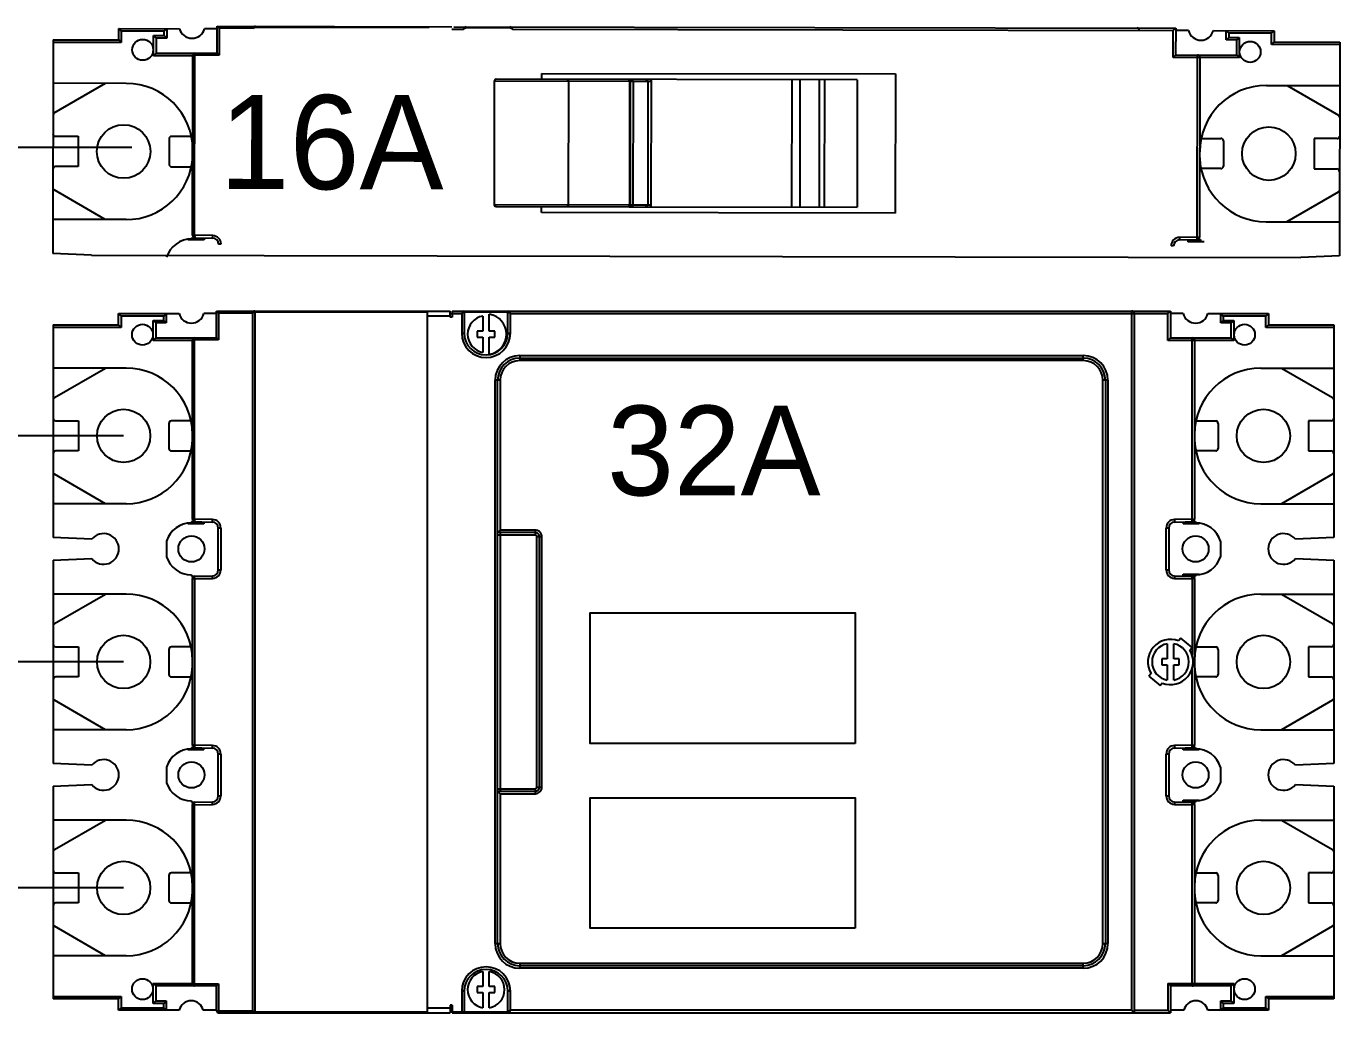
# Model space of a CAD drawing. Extents: x -4780 to 4154, y -1673 to 3208.
# Drawn here: x 2623.4 to 2805.2, y -246.5 to -110 of the extents above; entities that cross this region are included whole.
import ezdxf

# ---------------------------------------------------------------- set-up
doc = ezdxf.new("R2010")
doc.units = 0
doc.header["$MEASUREMENT"] = 0
doc.styles.add('PADRÃO', font='', dxfattribs={"height": 0.2})
doc.styles.get('PADRÃO').set_extended_font_data('AvantGarde Bk BT')

msp = doc.modelspace()

# ---------------------------------------------------------------- linework, layer by layer
at = {"color": 7, "linetype": 'Continuous'}
for p, q in [((2636.246, -111.85), (2636.249, -110.278)), ((2636.249, -110.278), (2644.654, -110.294)), ((2636.598, -110.628), (2636.249, -110.278)), ((2636.598, -110.628), (2636.595, -112.2)), ((2642.534, -110.639), (2636.598, -110.628)), ((2642.533, -111.233), (2642.534, -110.639)), ((2642.534, -110.639), (2642.884, -110.291)), ((2642.884, -110.291), (2642.881, -111.583)), ((2649.868, -110.304), (2648.098, -110.3)), ((2649.861, -113.691), (2649.868, -109.954)), ((2649.868, -109.954), (2682.343, -110.014)), ((2649.868, -109.954), (2650.147, -110.234)), ((2650.147, -110.234), (2650.14, -113.971)), ((2654.896, -110.243), (2650.147, -110.234)), ((2679.171, -110.148), (2655.176, -110.104)), ((2682.342, -110.364), (2683.949, -110.367)), ((2682.622, -110.015), (2782.491, -110.2)), ((2684.159, -110.018), (2683.949, -110.367)), ((2684.298, -110.158), (2683.949, -110.367)), ((2690.374, -110.169), (2684.298, -110.158)), ((2690.723, -110.379), (2690.514, -110.029)), ((2690.723, -110.379), (2782.142, -110.548)), ((2782.135, -114.284), (2782.142, -110.548)), ((2782.142, -110.548), (2782.491, -110.2)), ((2782.491, -110.2), (2782.484, -113.936)), ((2784.261, -110.552), (2782.491, -110.549)), ((2787.705, -110.558), (2796.109, -110.574)), ((2789.472, -111.854), (2789.475, -110.562)), ((2789.475, -110.562), (2789.823, -110.912)), ((2795.759, -110.923), (2796.109, -110.574)), ((2796.109, -110.574), (2796.106, -112.145)), ((2627.167, -111.833), (2636.246, -111.85)), ((2636.595, -112.2), (2627.167, -112.182)), ((2636.595, -112.2), (2636.246, -111.85)), ((2641.061, -114.024), (2641.066, -111.23)), ((2641.066, -111.23), (2642.533, -111.233)), ((2641.066, -111.23), (2641.415, -111.58)), ((2641.415, -111.58), (2641.411, -113.675)), ((2642.881, -111.583), (2641.415, -111.58)), ((2642.533, -111.233), (2642.881, -111.583)), ((2789.822, -111.505), (2789.472, -111.854)), ((2790.939, -111.856), (2789.472, -111.854)), ((2789.823, -110.912), (2789.822, -111.505)), ((2789.822, -111.505), (2791.289, -111.508)), ((2795.759, -110.923), (2789.823, -110.912)), ((2790.935, -113.952), (2790.939, -111.856)), ((2791.289, -111.508), (2790.939, -111.856)), ((2791.289, -111.508), (2791.283, -114.301)), ((2795.756, -112.494), (2795.759, -110.923)), ((2795.756, -112.494), (2796.106, -112.145)), ((2805.185, -112.511), (2795.756, -112.494)), ((2796.106, -112.145), (2805.185, -112.162)), ((2805.185, -112.162), (2805.131, -141.738)), ((2641.061, -114.024), (2641.411, -113.675)), ((2646.508, -114.034), (2641.061, -114.024)), ((2641.411, -113.675), (2649.861, -113.691)), ((2646.462, -138.882), (2646.509, -113.964)), ((2650.14, -113.971), (2646.509, -113.964)), ((2646.742, -138.881), (2646.788, -113.685)), ((2650.14, -113.971), (2649.861, -113.691)), ((2782.135, -114.284), (2782.484, -113.936)), ((2791.283, -114.301), (2782.135, -114.284)), ((2782.484, -113.936), (2790.935, -113.952)), ((2785.441, -139.139), (2785.488, -113.941)), ((2785.836, -114.291), (2785.79, -139.139)), ((2791.283, -114.301), (2790.935, -113.952)), ((2637.283, -117.858), (2627.156, -117.839)), ((2627.323, -121.929), (2634.414, -117.852)), ((2688.198, -117.574), (2688.167, -134.615)), ((2706.969, -117.609), (2688.198, -117.574)), ((2738.425, -117.388), (2688.479, -117.295)), ((2694.761, -117.307), (2694.763, -116.469)), ((2694.763, -116.469), (2743.714, -116.56)), ((2698.47, -134.634), (2698.501, -117.593)), ((2706.877, -117.393), (2706.877, -117.334)), ((2706.937, -134.65), (2706.969, -117.609)), ((2707.032, -134.65), (2707.064, -117.609)), ((2709.958, -117.614), (2707.064, -117.609)), ((2707.413, -134.65), (2707.445, -117.61)), ((2709.464, -117.614), (2709.433, -134.654)), ((2709.926, -134.655), (2709.958, -117.614)), ((2729.371, -117.371), (2729.338, -134.97)), ((2730.505, -134.972), (2730.538, -117.373)), ((2733.171, -117.378), (2733.138, -134.977)), ((2733.906, -134.979), (2733.939, -117.379)), ((2738.425, -117.388), (2738.393, -134.987)), ((2743.714, -116.56), (2743.679, -135.835)), ((2795.048, -118.149), (2805.174, -118.168)), ((2797.916, -118.155), (2804.992, -122.257)), ((2627.492, -125.173), (2630.634, -125.178)), ((2630.634, -125.178), (2630.627, -129.369)), ((2646.274, -125.207), (2643.555, -125.202)), ((2643.205, -125.551), (2643.198, -129.043)), ((2786.029, -125.466), (2788.749, -125.471)), ((2789.097, -125.821), (2789.091, -129.313)), ((2801.669, -125.495), (2801.661, -129.685)), ((2804.811, -125.501), (2801.669, -125.495)), ((2630.627, -129.369), (2627.484, -129.363)), ((2643.547, -129.393), (2646.25, -129.398)), ((2788.741, -129.661), (2786.038, -129.656)), ((2801.661, -129.685), (2804.804, -129.691)), ((2634.379, -136.709), (2627.303, -132.606)), ((2804.972, -132.935), (2797.881, -137.011)), ((2688.167, -134.615), (2706.937, -134.65)), ((2688.446, -134.895), (2706.845, -134.929)), ((2694.727, -135.744), (2694.729, -134.906)), ((2743.679, -135.835), (2694.727, -135.744)), ((2706.845, -134.924), (2706.845, -134.865)), ((2706.93, -134.929), (2738.393, -134.987)), ((2707.032, -134.65), (2709.926, -134.655)), ((2637.248, -136.714), (2627.121, -136.695)), ((2795.013, -137.006), (2805.139, -137.025)), ((2648.068, -139.528), (2645.821, -139.523)), ((2646.322, -139.222), (2646.322, -139.395)), ((2646.322, -139.222), (2649.235, -139.278)), ((2649.242, -138.929), (2646.742, -138.881)), ((2648.068, -139.256), (2648.068, -139.528)), ((2649.235, -139.278), (2649.242, -138.929)), ((2785.441, -139.139), (2783.011, -139.177)), ((2783.011, -139.177), (2783.016, -139.526)), ((2783.016, -139.526), (2785.929, -139.48)), ((2784.183, -139.507), (2784.183, -139.779)), ((2786.429, -139.784), (2784.183, -139.779)), ((2785.441, -139.139), (2785.79, -139.139)), ((2785.446, -139.488), (2785.441, -139.139)), ((2785.929, -139.48), (2785.929, -139.653)), ((2632.45, -141.639), (2627.112, -141.409)), ((2650.406, -140.118), (2650.057, -140.118)), ((2782.191, -140.362), (2781.842, -140.361)), ((2805.131, -141.738), (2799.793, -141.949)), ((2636.222, -151.287), (2636.222, -149.723)), ((2636.222, -149.723), (2644.587, -149.723)), ((2636.57, -150.07), (2636.222, -149.723)), ((2636.57, -150.07), (2636.57, -151.634)), ((2642.478, -150.07), (2636.57, -150.07)), ((2641.018, -153.441), (2641.018, -150.661)), ((2641.018, -150.661), (2642.478, -150.661)), ((2641.018, -150.661), (2641.366, -151.009)), ((2642.478, -150.07), (2642.825, -149.723)), ((2642.478, -150.661), (2642.478, -150.07)), ((2642.478, -150.661), (2642.825, -151.009)), ((2642.825, -149.723), (2642.825, -151.009)), ((2649.776, -149.723), (2648.015, -149.723)), ((2649.776, -153.094), (2649.776, -149.375)), ((2649.776, -149.375), (2682.096, -149.375)), ((2649.776, -149.375), (2650.054, -149.653)), ((2650.054, -149.653), (2650.054, -153.372)), ((2654.78, -149.653), (2650.054, -149.653)), ((2654.78, -246.196), (2654.78, -149.653)), ((2655.058, -149.375), (2655.058, -246.474)), ((2678.94, -149.514), (2655.058, -149.514)), ((2678.94, -149.389), (2678.94, -246.431)), ((2682.096, -150.07), (2678.94, -150.07)), ((2682.096, -150.209), (2682.096, -149.375)), ((2682.096, -149.723), (2683.694, -149.723)), ((2682.374, -150.209), (2682.096, -150.209)), ((2682.374, -149.375), (2781.766, -149.375)), ((2682.374, -149.375), (2682.374, -150.209)), ((2683.903, -149.375), (2683.694, -149.723)), ((2684.042, -149.514), (2683.694, -149.723)), ((2683.694, -149.723), (2683.694, -152.424)), ((2690.089, -149.514), (2684.042, -149.514)), ((2684.042, -149.514), (2684.042, -152.424)), ((2686.614, -150.061), (2686.614, -152.156)), ((2687.517, -152.156), (2687.517, -149.794)), ((2690.089, -152.424), (2690.089, -149.514)), ((2690.436, -149.723), (2690.228, -149.375)), ((2690.436, -149.723), (2781.418, -149.723)), ((2690.436, -152.424), (2690.436, -149.723)), ((2776.414, -246.126), (2776.414, -149.375)), ((2776.761, -149.723), (2776.761, -246.474)), ((2781.418, -149.723), (2781.766, -149.375)), ((2781.418, -153.441), (2781.418, -149.723)), ((2781.766, -149.375), (2781.766, -153.094)), ((2783.527, -149.723), (2781.766, -149.723)), ((2786.955, -149.723), (2795.319, -149.723)), ((2788.716, -149.723), (2789.064, -150.07)), ((2788.716, -151.009), (2788.716, -149.723)), ((2789.064, -150.661), (2788.716, -151.009)), ((2794.972, -150.07), (2789.064, -150.07)), ((2789.064, -150.07), (2789.064, -150.661)), ((2789.064, -150.661), (2790.523, -150.661)), ((2790.523, -150.661), (2790.176, -151.009)), ((2790.523, -150.661), (2790.523, -153.441)), ((2794.972, -150.07), (2795.319, -149.723)), ((2794.972, -151.634), (2794.972, -150.07)), ((2795.319, -149.723), (2795.319, -151.287)), ((2627.187, -151.287), (2627.187, -180.722)), ((2627.187, -151.287), (2636.222, -151.287)), ((2636.57, -151.634), (2627.187, -151.634)), ((2636.57, -151.634), (2636.222, -151.287)), ((2641.366, -151.009), (2641.366, -153.094)), ((2642.825, -151.009), (2641.366, -151.009)), ((2683.694, -152.424), (2684.042, -152.424)), ((2686.614, -152.156), (2685.849, -152.156)), ((2685.849, -152.156), (2685.849, -152.99)), ((2688.282, -152.156), (2687.517, -152.156)), ((2688.282, -152.99), (2688.282, -152.156)), ((2690.089, -152.424), (2690.436, -152.424)), ((2790.176, -151.009), (2788.716, -151.009)), ((2790.176, -153.094), (2790.176, -151.009)), ((2794.972, -151.634), (2795.319, -151.287)), ((2804.355, -151.634), (2794.972, -151.634)), ((2795.319, -151.287), (2804.355, -151.287)), ((2804.355, -151.287), (2804.355, -180.722)), ((2641.018, -153.441), (2641.366, -153.094)), ((2646.44, -153.441), (2641.018, -153.441)), ((2641.366, -153.094), (2649.776, -153.094)), ((2646.44, -178.171), (2646.44, -153.372)), ((2650.054, -153.372), (2646.44, -153.372)), ((2646.718, -178.169), (2646.718, -153.094)), ((2650.054, -153.372), (2649.776, -153.094)), ((2685.849, -152.99), (2686.614, -152.99)), ((2686.614, -152.99), (2686.614, -155.084)), ((2687.517, -152.99), (2688.282, -152.99)), ((2687.517, -155.351), (2687.517, -152.99)), ((2781.418, -153.441), (2781.766, -153.094)), ((2790.523, -153.441), (2781.418, -153.441)), ((2781.766, -153.094), (2790.176, -153.094)), ((2784.755, -178.171), (2784.755, -153.094)), ((2785.102, -153.441), (2785.102, -178.171)), ((2790.523, -153.441), (2790.176, -153.094)), ((2691.726, -155.533), (2769.703, -155.533)), ((2691.726, -155.533), (2691.726, -156.228)), ((2691.726, -155.88), (2769.703, -155.88)), ((2769.703, -156.228), (2691.726, -156.228)), ((2769.703, -156.228), (2769.703, -155.533)), ((2637.265, -157.264), (2627.187, -157.264)), ((2627.361, -161.334), (2634.41, -157.264)), ((2794.277, -157.264), (2804.355, -157.264)), ((2797.132, -157.264), (2804.181, -161.334)), ((2689.018, -158.936), (2688.323, -158.936)), ((2688.323, -236.913), (2688.323, -158.936)), ((2688.67, -215.749), (2688.67, -158.936)), ((2689.018, -158.936), (2689.018, -179.687)), ((2773.106, -158.936), (2772.411, -158.936)), ((2772.411, -236.913), (2772.411, -158.936)), ((2772.759, -158.936), (2772.759, -236.913)), ((2773.106, -158.936), (2773.106, -236.913)), ((2627.534, -164.562), (2630.662, -164.562)), ((2630.662, -164.562), (2630.662, -168.732)), ((2643.173, -164.91), (2643.173, -168.385)), ((2646.227, -164.562), (2643.521, -164.562)), ((2785.315, -164.562), (2788.021, -164.562)), ((2788.369, -164.91), (2788.369, -168.385)), ((2804.007, -164.562), (2800.88, -164.562)), ((2800.88, -164.562), (2800.88, -168.732)), ((2630.662, -168.732), (2627.534, -168.732)), ((2643.521, -168.732), (2646.21, -168.732)), ((2788.021, -168.732), (2785.331, -168.732)), ((2800.88, -168.732), (2804.007, -168.732)), ((2634.41, -176.03), (2627.361, -171.96)), ((2804.181, -171.96), (2797.132, -176.03)), ((2637.265, -176.03), (2627.187, -176.03)), ((2794.277, -176.03), (2804.355, -176.03)), ((2648.038, -178.811), (2645.803, -178.811)), ((2646.301, -178.51), (2646.301, -178.681)), ((2646.301, -178.51), (2649.2, -178.56)), ((2649.206, -178.213), (2646.718, -178.169)), ((2648.038, -178.54), (2648.038, -178.811)), ((2649.2, -178.56), (2649.206, -178.213)), ((2650.019, -185.178), (2650.019, -179.394)), ((2650.367, -179.394), (2650.019, -179.394)), ((2650.367, -179.394), (2650.367, -185.178)), ((2689.018, -179.687), (2688.67, -180.035)), ((2693.893, -179.687), (2689.018, -179.687)), ((2693.893, -180.382), (2693.893, -179.687)), ((2781.523, -179.394), (2781.175, -179.394)), ((2781.175, -185.178), (2781.175, -179.394)), ((2781.523, -179.394), (2781.523, -185.178)), ((2784.755, -178.171), (2782.336, -178.213)), ((2782.336, -178.213), (2782.342, -178.56)), ((2782.342, -178.56), (2785.241, -178.51)), ((2783.503, -178.54), (2783.503, -178.811)), ((2785.739, -178.811), (2783.503, -178.811)), ((2784.755, -178.171), (2785.102, -178.171)), ((2784.761, -178.518), (2784.755, -178.171)), ((2785.241, -178.51), (2785.241, -178.681)), ((2632.499, -180.941), (2627.187, -180.722)), ((2642.86, -181.211), (2642.86, -183.361)), ((2693.893, -180.035), (2688.67, -180.035)), ((2693.893, -180.382), (2688.67, -180.382)), ((2689.018, -180.035), (2689.018, -215.814)), ((2694.098, -215.259), (2694.098, -180.595)), ((2694.793, -180.595), (2694.098, -180.595)), ((2694.446, -215.259), (2694.446, -180.593)), ((2694.793, -215.259), (2694.793, -180.595)), ((2788.682, -181.211), (2788.682, -183.361)), ((2804.355, -180.722), (2799.043, -180.941)), ((2627.187, -183.85), (2632.499, -183.631)), ((2627.187, -183.85), (2627.187, -211.999)), ((2650.019, -185.178), (2650.367, -185.178)), ((2781.175, -185.178), (2781.523, -185.178)), ((2799.043, -183.631), (2804.355, -183.85)), ((2804.355, -183.85), (2804.355, -211.999)), ((2646.301, -185.89), (2646.301, -186.062)), ((2646.301, -186.062), (2649.2, -186.011)), ((2646.44, -209.448), (2646.44, -186.401)), ((2646.718, -186.402), (2649.206, -186.359)), ((2646.718, -186.402), (2646.718, -209.447)), ((2649.206, -186.359), (2649.2, -186.011)), ((2782.342, -186.011), (2782.336, -186.359)), ((2782.336, -186.359), (2784.755, -186.401)), ((2782.342, -186.011), (2785.241, -186.062)), ((2783.503, -185.761), (2785.739, -185.761)), ((2783.503, -186.032), (2783.503, -185.761)), ((2784.755, -186.401), (2784.761, -186.054)), ((2785.102, -186.401), (2784.755, -186.401)), ((2784.755, -186.401), (2784.755, -197.002)), ((2785.102, -186.401), (2785.102, -209.448)), ((2785.241, -185.89), (2785.241, -186.062)), ((2637.265, -188.541), (2627.187, -188.541)), ((2627.361, -192.611), (2634.41, -188.541)), ((2794.277, -188.541), (2804.355, -188.541)), ((2797.132, -188.541), (2804.181, -192.611)), ((2627.534, -195.839), (2630.662, -195.839)), ((2630.662, -195.839), (2630.662, -200.01)), ((2643.173, -196.187), (2643.173, -199.662)), ((2646.227, -195.839), (2643.521, -195.839)), ((2781.314, -195.413), (2781.314, -197.507)), ((2782.218, -197.507), (2782.218, -195.413)), ((2783.205, -194.641), (2782.897, -195.009)), ((2784.752, -195.936), (2783.205, -194.641)), ((2784.441, -196.304), (2784.752, -195.936)), ((2785.315, -195.839), (2788.021, -195.839)), ((2788.369, -196.187), (2788.369, -199.662)), ((2804.007, -195.839), (2800.88, -195.839)), ((2800.88, -195.839), (2800.88, -200.01)), ((2781.314, -197.507), (2780.55, -197.507)), ((2780.55, -197.507), (2780.55, -198.342)), ((2782.982, -197.507), (2782.218, -197.507)), ((2782.982, -198.342), (2782.982, -197.507)), ((2779.091, -199.545), (2778.782, -199.912)), ((2778.782, -199.912), (2780.326, -201.208)), ((2780.55, -198.342), (2781.314, -198.342)), ((2781.314, -198.342), (2781.314, -200.436)), ((2782.218, -198.342), (2782.982, -198.342)), ((2782.218, -200.436), (2782.218, -198.342)), ((2784.755, -209.448), (2784.755, -198.847)), ((2630.662, -200.01), (2627.534, -200.01)), ((2643.521, -200.01), (2646.21, -200.01)), ((2780.326, -201.208), (2780.635, -200.841)), ((2788.021, -200.01), (2785.331, -200.01)), ((2800.88, -200.01), (2804.007, -200.01)), ((2634.41, -207.308), (2627.361, -203.238)), ((2804.181, -203.238), (2797.132, -207.308)), ((2637.265, -207.308), (2627.187, -207.308)), ((2794.277, -207.308), (2804.355, -207.308)), ((2648.038, -210.088), (2645.803, -210.088)), ((2646.301, -209.787), (2646.301, -209.959)), ((2646.301, -209.787), (2649.2, -209.838)), ((2649.206, -209.49), (2646.718, -209.447)), ((2648.038, -210.088), (2648.038, -209.817)), ((2649.2, -209.838), (2649.206, -209.49)), ((2650.019, -216.455), (2650.019, -210.671)), ((2650.367, -210.671), (2650.019, -210.671)), ((2650.367, -210.671), (2650.367, -216.455)), ((2781.523, -210.671), (2781.175, -210.671)), ((2781.175, -216.455), (2781.175, -210.671)), ((2781.523, -210.671), (2781.523, -216.455)), ((2784.755, -209.448), (2782.336, -209.49)), ((2782.336, -209.49), (2782.342, -209.838)), ((2782.342, -209.838), (2785.241, -209.787)), ((2783.503, -210.088), (2783.503, -209.817)), ((2785.739, -210.088), (2783.503, -210.088)), ((2784.755, -209.448), (2785.102, -209.448)), ((2784.761, -209.795), (2784.755, -209.448)), ((2785.241, -209.787), (2785.241, -209.959)), ((2632.499, -212.218), (2627.187, -211.999)), ((2642.86, -212.488), (2642.86, -214.638)), ((2788.682, -212.488), (2788.682, -214.638)), ((2804.355, -211.999), (2799.043, -212.218)), ((2627.187, -215.127), (2632.499, -214.908)), ((2627.187, -215.127), (2627.187, -244.562)), ((2688.67, -215.467), (2693.888, -215.467)), ((2688.67, -236.913), (2688.67, -215.814)), ((2688.67, -215.814), (2693.89, -215.814)), ((2689.018, -216.162), (2688.67, -215.814)), ((2689.018, -216.162), (2689.018, -236.913)), ((2689.018, -216.162), (2693.888, -216.162)), ((2693.888, -216.162), (2693.888, -215.467)), ((2694.098, -215.259), (2694.793, -215.259)), ((2799.043, -214.908), (2804.355, -215.127)), ((2804.355, -215.127), (2804.355, -244.562)), ((2646.301, -217.168), (2646.301, -217.339)), ((2646.301, -217.339), (2649.2, -217.289)), ((2646.44, -242.477), (2646.44, -217.678)), ((2646.718, -217.68), (2649.206, -217.636)), ((2646.718, -242.755), (2646.718, -217.68)), ((2649.206, -217.636), (2649.2, -217.289)), ((2650.019, -216.455), (2650.367, -216.455)), ((2781.175, -216.455), (2781.523, -216.455)), ((2782.342, -217.289), (2782.336, -217.636)), ((2782.336, -217.636), (2784.755, -217.678)), ((2782.342, -217.289), (2785.241, -217.339)), ((2783.503, -217.038), (2785.739, -217.038)), ((2783.503, -217.309), (2783.503, -217.038)), ((2784.755, -217.678), (2784.761, -217.331)), ((2785.102, -217.678), (2784.755, -217.678)), ((2784.755, -242.755), (2784.755, -217.678)), ((2785.102, -217.678), (2785.102, -242.408)), ((2785.241, -217.168), (2785.241, -217.339)), ((2637.265, -219.819), (2627.187, -219.819)), ((2627.361, -223.889), (2634.41, -219.819)), ((2794.277, -219.819), (2804.355, -219.819)), ((2797.132, -219.819), (2804.181, -223.889)), ((2627.534, -227.117), (2630.662, -227.117)), ((2630.662, -227.117), (2630.662, -231.287)), ((2646.227, -227.117), (2643.521, -227.117)), ((2785.315, -227.117), (2788.021, -227.117)), ((2804.007, -227.117), (2800.88, -227.117)), ((2800.88, -227.117), (2800.88, -231.287)), ((2643.173, -227.464), (2643.173, -230.939)), ((2788.369, -227.464), (2788.369, -230.939)), ((2630.662, -231.287), (2627.534, -231.287)), ((2643.521, -231.287), (2646.21, -231.287)), ((2788.021, -231.287), (2785.331, -231.287)), ((2800.88, -231.287), (2804.007, -231.287)), ((2634.41, -238.585), (2627.361, -234.515)), ((2804.181, -234.515), (2797.132, -238.585)), ((2688.323, -236.913), (2689.018, -236.913)), ((2772.411, -236.913), (2773.106, -236.913)), ((2637.265, -238.585), (2627.187, -238.585)), ((2691.726, -239.621), (2691.726, -240.316)), ((2691.726, -239.621), (2769.703, -239.621)), ((2769.703, -240.316), (2769.703, -239.621)), ((2794.277, -238.585), (2804.355, -238.585)), ((2686.614, -240.765), (2686.614, -242.859)), ((2687.517, -242.859), (2687.517, -240.765)), ((2769.703, -239.969), (2691.726, -239.969)), ((2769.703, -240.316), (2691.726, -240.316)), ((2641.018, -245.188), (2641.018, -242.408)), ((2641.018, -242.408), (2646.44, -242.408)), ((2641.018, -242.408), (2641.366, -242.755)), ((2641.366, -242.755), (2641.366, -244.84)), ((2649.776, -242.755), (2641.366, -242.755)), ((2646.44, -242.477), (2650.054, -242.477)), ((2650.054, -242.477), (2649.776, -242.755)), ((2649.776, -246.196), (2649.776, -242.755)), ((2650.054, -242.477), (2650.054, -246.474)), ((2683.694, -243.493), (2683.694, -246.474)), ((2684.042, -243.493), (2683.694, -243.493)), ((2684.042, -243.493), (2684.042, -246.335)), ((2685.849, -242.859), (2685.849, -243.694)), ((2686.614, -242.859), (2685.849, -242.859)), ((2688.282, -242.859), (2687.517, -242.859)), ((2688.282, -243.694), (2688.282, -242.859)), ((2690.089, -246.335), (2690.089, -243.493)), ((2690.436, -243.493), (2690.089, -243.493)), ((2690.436, -246.126), (2690.436, -243.493)), ((2781.418, -242.408), (2781.766, -242.755)), ((2781.418, -242.408), (2790.523, -242.408)), ((2781.418, -242.408), (2781.418, -246.126)), ((2790.176, -242.755), (2781.766, -242.755)), ((2781.766, -242.755), (2781.766, -246.474)), ((2790.523, -242.408), (2790.176, -242.755)), ((2790.176, -244.84), (2790.176, -242.755)), ((2790.523, -242.408), (2790.523, -245.188)), ((2627.187, -244.215), (2636.57, -244.215)), ((2636.222, -244.562), (2627.187, -244.562)), ((2636.57, -244.215), (2636.222, -244.562)), ((2636.222, -246.126), (2636.222, -244.562)), ((2636.57, -244.215), (2636.57, -245.779)), ((2641.018, -245.188), (2641.366, -244.84)), ((2642.478, -245.188), (2641.018, -245.188)), ((2641.366, -244.84), (2642.825, -244.84)), ((2642.478, -245.188), (2642.825, -244.84)), ((2642.478, -245.779), (2642.478, -245.188)), ((2642.825, -244.84), (2642.825, -246.126)), ((2685.849, -243.694), (2686.614, -243.694)), ((2686.614, -243.694), (2686.614, -245.788)), ((2687.517, -245.788), (2687.517, -243.694)), ((2687.517, -243.694), (2688.282, -243.694)), ((2789.064, -245.188), (2788.716, -244.84)), ((2788.716, -244.84), (2790.176, -244.84)), ((2788.716, -246.126), (2788.716, -244.84)), ((2790.523, -245.188), (2789.064, -245.188)), ((2789.064, -245.188), (2789.064, -245.779)), ((2790.523, -245.188), (2790.176, -244.84)), ((2794.972, -244.215), (2795.319, -244.562)), ((2794.972, -244.215), (2804.355, -244.215)), ((2794.972, -245.779), (2794.972, -244.215)), ((2804.355, -244.562), (2795.319, -244.562)), ((2795.319, -244.562), (2795.319, -246.126)), ((2636.57, -245.779), (2636.222, -246.126)), ((2644.587, -246.126), (2636.222, -246.126)), ((2636.57, -245.779), (2642.478, -245.779)), ((2642.478, -245.779), (2642.825, -246.126)), ((2649.776, -246.126), (2647.945, -246.126)), ((2649.776, -246.196), (2654.78, -246.196)), ((2650.054, -246.474), (2682.096, -246.474)), ((2655.058, -246.335), (2678.94, -246.335)), ((2678.94, -245.779), (2682.096, -245.779)), ((2682.096, -245.431), (2682.096, -246.474)), ((2682.374, -245.431), (2682.096, -245.431)), ((2682.374, -246.126), (2682.096, -246.126)), ((2682.374, -245.431), (2682.374, -246.474)), ((2682.374, -246.335), (2690.089, -246.335)), ((2682.374, -246.474), (2781.766, -246.474)), ((2690.089, -246.335), (2690.436, -246.126)), ((2690.228, -246.474), (2690.436, -246.126)), ((2776.414, -246.126), (2690.436, -246.126)), ((2776.414, -246.126), (2776.761, -246.474)), ((2776.761, -246.126), (2781.418, -246.126)), ((2781.766, -246.474), (2781.418, -246.126)), ((2783.597, -246.126), (2781.766, -246.126)), ((2795.319, -246.126), (2786.955, -246.126)), ((2789.064, -245.779), (2788.716, -246.126)), ((2789.064, -245.779), (2794.972, -245.779)), ((2795.319, -246.126), (2794.972, -245.779))]:
    msp.add_line(p, q, dxfattribs=at)
for p, q in [((2627.167, -111.833), (2627.112, -141.409)), ((2638.06, -126.731), (2477.506, -126.731)), ((2632.45, -141.639), (2799.793, -141.949)), ((2636.918, -166.647), (2385.081, -166.647)), ((2636.918, -197.925), (2429.348, -197.925)), ((2636.918, -229.202), (2476.363, -229.202))]:
    msp.add_line(p, q)
for points in [[(2738.157, -209.191), (2701.484, -209.191), (2701.484, -191.143), (2738.157, -191.143)], [(2738.157, -234.759), (2701.484, -234.759), (2701.484, -216.711), (2738.157, -216.711)]]:
    msp.add_lwpolyline(points, close=True)
for centre, radius in [((2639.561, -113.218), 1.449), ((2792.786, -113.501), 1.449), ((2636.916, -127.285), 3.701), ((2795.379, -127.578), 3.701), ((2639.524, -152.642), 1.442), ((2792.018, -152.642), 1.442), ((2636.918, -166.647), 3.684), ((2794.624, -166.647), 3.684), ((2646.301, -182.286), 1.807), ((2785.241, -182.286), 1.807), ((2636.918, -197.925), 3.684), ((2794.624, -197.925), 3.684), ((2646.301, -213.563), 1.807), ((2785.241, -213.563), 1.807), ((2636.918, -229.202), 3.684), ((2794.624, -229.202), 3.684), ((2639.524, -243.207), 1.442), ((2792.018, -243.207), 1.442)]:
    msp.add_circle(centre, radius, dxfattribs=at)
for centre, radius, start, end in [((2646.376, -109.843), 1.781, 194.66181, 345.12626), ((2655.175, -110.243), 0.279, 89.89404, 179.89545), ((2684.159, -110.157), 0.14, 359.89404, 89.89404), ((2690.514, -110.169), 0.14, 89.89404, 179.89404), ((2777.113, -110.539), 0.349, 359.89404, 89.89404), ((2785.983, -110.101), 1.781, 194.66181, 345.12626), ((2646.788, -113.964), 0.279, 89.89404, 179.89404), ((2785.487, -114.291), 0.349, 359.89404, 89.89404), ((2637.266, -127.076), 9.219, 359.89404, 89.89404), ((2688.478, -117.575), 0.279, 89.89404, 179.89404), ((2706.706, -117.579), 0.253, 46.94378, 54.69998), ((2795.031, -127.368), 9.219, 89.89404, 179.89404), ((2627.497, -122.232), 0.349, 119.89404, 179.89404), ((2804.817, -122.559), 0.349, 359.89404, 59.89404), ((2627.492, -124.823), 0.349, 179.89404, 269.89404), ((2643.554, -125.552), 0.349, 89.89404, 179.89404), ((2804.812, -125.151), 0.349, 269.89404, 359.89404), ((2788.748, -125.82), 0.349, 359.89404, 89.89404), ((2637.265, -127.486), 9.228, 269.89404, 357.34798), ((2795.03, -127.778), 9.228, 182.4401, 269.89404), ((2627.483, -129.712), 0.349, 89.89404, 179.89404), ((2643.547, -129.043), 0.349, 179.89404, 269.89404), ((2788.741, -129.312), 0.349, 269.89404, 359.89404), ((2804.803, -130.04), 0.349, 359.89404, 89.89404), ((2627.478, -132.304), 0.349, 179.89404, 239.89404), ((2804.798, -132.632), 0.349, 299.89404, 359.89404), ((2688.446, -134.615), 0.279, 179.89404, 269.89404), ((2646.315, -143.016), 3.622, 89.89404, 162.54665), ((2646.812, -138.882), 0.349, 179.89404, 268.89404), ((2649.219, -140.116), 0.838, 359.89404, 88.89404), ((2649.219, -140.116), 1.187, 359.89404, 88.89404), ((2783.029, -140.364), 1.187, 90.89404, 179.89404), ((2783.029, -140.364), 0.838, 90.89404, 179.89404), ((2785.441, -139.139), 0.349, 270.89404, 359.89404), ((2646.301, -149.271), 1.772, 194.76778, 345.23222), ((2655.058, -149.653), 0.278, 90, 180.00141), ((2683.903, -149.514), 0.139, 0, 90), ((2687.065, -152.573), 2.552, 100.19797, 259.80203), ((2687.065, -152.573), 2.815, 279.23556, 80.76444), ((2690.228, -149.514), 0.139, 90, 180), ((2776.414, -149.723), 0.348, 0, 90), ((2785.241, -149.271), 1.772, 194.76778, 345.23222), ((2687.065, -152.424), 3.371, 180, 360), ((2687.065, -152.424), 3.023, 180, 360), ((2646.718, -153.372), 0.278, 90, 180), ((2784.755, -153.441), 0.348, 0, 90), ((2691.726, -158.936), 3.403, 90, 180), ((2691.726, -158.936), 3.055, 90, 180), ((2691.726, -158.936), 2.708, 90, 180), ((2769.703, -158.936), 3.403, 0, 90), ((2769.703, -158.936), 3.055, 360, 90), ((2769.703, -158.936), 2.708, 0, 90), ((2637.265, -166.439), 9.175, 360, 90), ((2794.277, -166.439), 9.175, 90, 180), ((2627.534, -161.635), 0.348, 120, 180), ((2804.007, -161.635), 0.348, 0, 60), ((2627.534, -164.215), 0.348, 180, 270), ((2643.521, -164.91), 0.348, 90, 180), ((2788.021, -164.91), 0.348, 0, 90), ((2804.007, -164.215), 0.348, 270, 0), ((2627.534, -169.08), 0.348, 90, 180), ((2637.265, -166.847), 9.184, 270, 357.45394), ((2643.521, -168.385), 0.348, 180, 270), ((2794.277, -166.847), 9.184, 182.54606, 270), ((2788.021, -168.385), 0.348, 270, 0), ((2804.007, -169.08), 0.348, 0, 90), ((2627.534, -171.66), 0.348, 180, 240), ((2804.007, -171.66), 0.348, 300, 0), ((2646.301, -182.286), 3.604, 90, 162.65261), ((2646.787, -178.171), 0.348, 180, 269), ((2649.185, -179.394), 0.834, 0, 89), ((2649.185, -179.394), 1.182, 0, 89), ((2693.896, -180.555), 0.867, 82.69134, 90.21121), ((2782.357, -179.394), 1.182, 91, 180), ((2782.357, -179.394), 0.834, 91, 180), ((2784.755, -178.171), 0.348, 271, 0), ((2785.241, -182.286), 3.604, 17.34739, 90), ((2634.137, -182.286), 2.12, 219.38771, 140.61229), ((2797.404, -182.286), 2.12, 39.38771, 320.61229), ((2646.301, -182.286), 3.604, 197.34739, 270), ((2785.241, -182.286), 3.604, 270, 342.65261), ((2649.185, -185.178), 0.834, 271, 360), ((2649.185, -185.178), 1.182, 271, 360), ((2782.357, -185.178), 1.182, 180, 269), ((2782.357, -185.178), 0.834, 180, 269), ((2646.787, -186.401), 0.348, 91, 180), ((2784.755, -186.401), 0.348, 0, 89), ((2637.265, -197.716), 9.175, 360, 90), ((2794.277, -197.716), 9.175, 90, 180), ((2627.534, -192.912), 0.348, 120, 180), ((2804.007, -192.912), 0.348, 0, 60), ((2627.534, -195.492), 0.348, 180, 270), ((2643.521, -196.187), 0.348, 90, 180), ((2781.766, -197.925), 3.128, 68.79737, 211.20263), ((2781.766, -197.925), 2.552, 100.19797, 259.80203), ((2781.766, -197.925), 2.552, 280.19797, 79.80203), ((2788.021, -196.187), 0.348, 0, 90), ((2804.007, -195.492), 0.348, 270, 0), ((2781.766, -197.925), 3.128, 248.79737, 31.20263), ((2637.265, -198.124), 9.184, 270, 357.45394), ((2643.521, -199.662), 0.348, 180, 270), ((2794.277, -198.124), 9.184, 182.54606, 270), ((2788.021, -199.662), 0.348, 270, 0), ((2627.534, -200.357), 0.348, 90, 180), ((2804.007, -200.357), 0.348, 0, 90), ((2627.534, -202.937), 0.348, 180, 240), ((2804.007, -202.937), 0.348, 300, 0), ((2646.301, -213.563), 3.604, 90, 162.65261), ((2646.787, -209.448), 0.348, 180, 269), ((2649.185, -210.671), 0.834, 0, 89), ((2649.185, -210.671), 1.182, 0, 89), ((2782.357, -210.671), 1.182, 91, 180), ((2782.357, -210.671), 0.834, 91, 180), ((2784.755, -209.448), 0.348, 271, 0), ((2785.241, -213.563), 3.604, 17.34739, 90), ((2634.137, -213.563), 2.12, 219.38771, 140.61229), ((2797.404, -213.563), 2.12, 39.38771, 320.61229), ((2646.301, -213.563), 3.604, 197.34739, 270), ((2785.241, -213.563), 3.604, 270, 342.65261), ((2646.787, -217.678), 0.348, 91, 180), ((2649.185, -216.455), 0.834, 271, 360), ((2649.185, -216.455), 1.182, 271, 360), ((2782.357, -216.455), 1.182, 180, 269), ((2782.357, -216.455), 0.834, 180, 269), ((2784.755, -217.678), 0.348, 0, 89), ((2637.265, -228.993), 9.175, 360, 90), ((2794.277, -228.993), 9.175, 90, 180), ((2627.534, -224.19), 0.348, 120, 180), ((2804.007, -224.19), 0.348, 0, 60), ((2627.534, -226.769), 0.348, 180, 270), ((2643.521, -227.464), 0.348, 90, 180), ((2788.021, -227.464), 0.348, 0, 90), ((2804.007, -226.769), 0.348, 270, 0), ((2637.265, -229.401), 9.184, 270, 357.45394), ((2794.277, -229.401), 9.184, 182.54606, 270), ((2627.534, -231.634), 0.348, 90, 180), ((2643.521, -230.939), 0.348, 180, 270), ((2788.021, -230.939), 0.348, 270, 0), ((2804.007, -231.634), 0.348, 0, 90), ((2627.534, -234.214), 0.348, 180, 240), ((2804.007, -234.214), 0.348, 300, 0), ((2691.726, -236.913), 3.403, 180, 270), ((2691.726, -236.913), 3.055, 180, 270), ((2691.726, -236.913), 2.708, 180, 270), ((2769.703, -236.913), 3.403, 270, 360), ((2769.703, -236.913), 3.055, 270, 0), ((2769.703, -236.913), 2.708, 270, 360), ((2687.065, -243.493), 3.371, 0, 180), ((2687.065, -243.493), 3.023, 360, 180), ((2687.065, -243.276), 2.552, 100.19797, 259.80203), ((2687.065, -243.276), 2.552, 280.19797, 79.80203), ((2646.718, -242.477), 0.278, 180, 270), ((2784.755, -242.408), 0.348, 270, 0), ((2646.301, -246.578), 1.772, 91.12352, 165.23222), ((2646.231, -246.578), 1.772, 14.76778, 88.87648), ((2785.311, -246.578), 1.772, 91.12352, 165.23222), ((2785.241, -246.578), 1.772, 14.76778, 88.87648), ((2650.054, -246.196), 0.278, 180.00002, 270), ((2655.058, -246.196), 0.278, 179.9964, 270), ((2683.903, -246.335), 0.139, 270, 0), ((2690.228, -246.335), 0.139, 180, 270)]:
    msp.add_arc(centre, radius, start, end, dxfattribs=at)
for points, knots in [([(2655.045, -110.12), (2655.023, -110.126), (2654.963, -110.145), (2654.896, -110.199), (2654.896, -110.243)], [0, 0, 0, 0, 0.3387477, 1, 1, 1, 1]), ([(2655.176, -110.104), (2655.164, -110.104), (2655.12, -110.105), (2655.076, -110.112), (2655.045, -110.12)], [0, 0, 0, 0, 0.259248, 1, 1, 1, 1]), ([(2690.394, -110.181), (2690.389, -110.178), (2690.382, -110.175), (2690.377, -110.17), (2690.374, -110.169), (2690.374, -110.169)], [0, 0, 0, 0, 0.7420272, 0.9336705, 1, 1, 1, 1]), ([(2690.723, -110.379), (2690.659, -110.339), (2690.548, -110.274), (2690.439, -110.208), (2690.394, -110.181)], [0, 0, 0, 0, 0.5929043, 1, 1, 1, 1]), ([(2698.377, -117.351), (2698.415, -117.376), (2698.48, -117.45), (2698.501, -117.545), (2698.501, -117.593)], [0, 0, 0, 0, 0.4881798, 1, 1, 1, 1]), ([(2706.969, -117.609), (2706.969, -117.589), (2706.961, -117.51), (2706.922, -117.434), (2706.879, -117.394)], [0, 0, 0, 0, 0.2576768, 1, 1, 1, 1]), ([(2707.445, -117.61), (2707.445, -117.539), (2707.388, -117.391), (2707.242, -117.33), (2707.172, -117.33)], [0, 0, 0, 0, 0.5037753, 1, 1, 1, 1]), ([(2709.167, -117.334), (2709.242, -117.334), (2709.395, -117.39), (2709.464, -117.541), (2709.464, -117.614)], [0, 0, 0, 0, 0.5089497, 1, 1, 1, 1]), ([(2698.47, -134.634), (2698.469, -134.704), (2698.431, -134.814), (2698.32, -134.897), (2698.253, -134.913), (2698.22, -134.913)], [0, 0, 0, 0, 0.5147035, 0.7616423, 1, 1, 1, 1]), ([(2706.75, -134.92), (2706.786, -134.91), (2706.854, -134.87), (2706.898, -134.805), (2706.913, -134.769)], [0, 0, 0, 0, 0.487836, 1, 1, 1, 1]), ([(2707.032, -134.65), (2707.032, -134.69), (2707.017, -134.771), (2706.969, -134.838), (2706.941, -134.865)], [0, 0, 0, 0, 0.5088324, 1, 1, 1, 1]), ([(2707.413, -134.65), (2707.413, -134.721), (2707.356, -134.869), (2707.209, -134.929), (2707.139, -134.929)], [0, 0, 0, 0, 0.5037753, 1, 1, 1, 1]), ([(2709.433, -134.654), (2709.432, -134.726), (2709.363, -134.878), (2709.209, -134.933), (2709.135, -134.933)], [0, 0, 0, 0, 0.4910037, 1, 1, 1, 1]), ([(2646.742, -138.881), (2646.706, -138.881), (2646.654, -138.881), (2646.589, -138.881), (2646.547, -138.881), (2646.513, -138.881), (2646.489, -138.882), (2646.476, -138.881), (2646.468, -138.882), (2646.465, -138.881), (2646.462, -138.882), (2646.462, -138.882)], [0, 0, 0, 0, 0.3821835, 0.5556768, 0.7071962, 0.8315087, 0.9237067, 0.9566914, 0.980577, 0.9951006, 1, 1, 1, 1]), ([(2646.742, -138.881), (2646.741, -138.926), (2646.742, -139.008), (2646.755, -139.12), (2646.769, -139.189), (2646.792, -139.231), (2646.805, -139.231)], [0, 0, 0, 0, 0.369327, 0.6830643, 0.8977864, 1, 1, 1, 1]), ([(2654.928, -149.53), (2654.907, -149.536), (2654.846, -149.556), (2654.78, -149.61), (2654.78, -149.653)], [0, 0, 0, 0, 0.3387477, 1, 1, 1, 1]), ([(2655.058, -149.514), (2655.047, -149.514), (2655.003, -149.516), (2654.96, -149.522), (2654.928, -149.53)], [0, 0, 0, 0, 0.259248, 1, 1, 1, 1]), ([(2690.108, -149.526), (2690.104, -149.523), (2690.097, -149.52), (2690.091, -149.515), (2690.089, -149.515), (2690.089, -149.514)], [0, 0, 0, 0, 0.7420272, 0.9336705, 1, 1, 1, 1]), ([(2690.436, -149.723), (2690.372, -149.683), (2690.262, -149.619), (2690.153, -149.553), (2690.108, -149.526)], [0, 0, 0, 0, 0.5929043, 1, 1, 1, 1]), ([(2646.718, -178.169), (2646.682, -178.169), (2646.631, -178.169), (2646.565, -178.17), (2646.524, -178.17), (2646.49, -178.17), (2646.466, -178.171), (2646.453, -178.17), (2646.446, -178.171), (2646.443, -178.17), (2646.44, -178.171), (2646.44, -178.171)], [0, 0, 0, 0, 0.3821835, 0.5556768, 0.7071962, 0.8315087, 0.9237067, 0.9566914, 0.980577, 0.9951006, 1, 1, 1, 1]), ([(2646.718, -178.169), (2646.717, -178.214), (2646.718, -178.296), (2646.731, -178.407), (2646.745, -178.476), (2646.769, -178.518), (2646.781, -178.518)], [0, 0, 0, 0, 0.369327, 0.6830643, 0.8977864, 1, 1, 1, 1]), ([(2694.644, -180.092), (2694.573, -179.985), (2694.383, -179.8), (2694.134, -179.711), (2694.006, -179.694)], [0, 0, 0, 0, 0.4996547, 1, 1, 1, 1]), ([(2694.446, -180.595), (2694.446, -180.566), (2694.441, -180.505), (2694.419, -180.412), (2694.378, -180.316), (2694.31, -180.219), (2694.216, -180.134), (2694.108, -180.074), (2693.998, -180.042), (2693.927, -180.035), (2693.893, -180.035)], [0, 0, 0, 0, 0.0981255, 0.204703, 0.3240109, 0.459834, 0.6080251, 0.7532501, 0.8828378, 1, 1, 1, 1]), ([(2693.893, -180.382), (2693.946, -180.382), (2694.057, -180.429), (2694.098, -180.541), (2694.098, -180.595)], [0, 0, 0, 0, 0.4946402, 1, 1, 1, 1]), ([(2694.446, -180.593), (2694.446, -180.592), (2694.445, -180.519), (2694.417, -180.372), (2694.334, -180.248), (2694.282, -180.197)], [0, 0, 0, 0, 0.004564, 0.501601, 1, 1, 1, 1]), ([(2694.793, -180.595), (2694.793, -180.506), (2694.768, -180.329), (2694.692, -180.166), (2694.644, -180.092)], [0, 0, 0, 0, 0.4999915, 1, 1, 1, 1]), ([(2646.44, -186.401), (2646.44, -186.401), (2646.443, -186.402), (2646.446, -186.401), (2646.453, -186.401), (2646.466, -186.401), (2646.49, -186.402), (2646.524, -186.402), (2646.565, -186.402), (2646.631, -186.402), (2646.682, -186.402), (2646.718, -186.402)], [0, 0, 0, 0, 0.0048985, 0.0194214, 0.0433062, 0.0762904, 0.1684877, 0.2928, 0.4443198, 0.6178141, 1, 1, 1, 1]), ([(2646.718, -186.402), (2646.717, -186.358), (2646.718, -186.275), (2646.731, -186.164), (2646.745, -186.096), (2646.769, -186.054), (2646.781, -186.054)], [0, 0, 0, 0, 0.370694, 0.6849281, 0.8977758, 1, 1, 1, 1]), ([(2646.718, -209.447), (2646.682, -209.447), (2646.631, -209.447), (2646.565, -209.447), (2646.524, -209.447), (2646.49, -209.447), (2646.466, -209.448), (2646.453, -209.448), (2646.446, -209.448), (2646.443, -209.447), (2646.44, -209.448), (2646.44, -209.448)], [0, 0, 0, 0, 0.3821857, 0.5556797, 0.7071995, 0.8315119, 0.9237093, 0.9566936, 0.9805786, 0.9951015, 1, 1, 1, 1]), ([(2646.718, -209.447), (2646.717, -209.491), (2646.718, -209.573), (2646.731, -209.684), (2646.745, -209.753), (2646.769, -209.795), (2646.781, -209.795)], [0, 0, 0, 0, 0.369327, 0.6830643, 0.8977864, 1, 1, 1, 1]), ([(2693.888, -215.814), (2693.915, -215.814), (2693.966, -215.811), (2694.037, -215.796), (2694.099, -215.775), (2694.15, -215.751), (2694.195, -215.724), (2694.233, -215.697), (2694.267, -215.667), (2694.299, -215.636), (2694.328, -215.601), (2694.356, -215.562), (2694.383, -215.518), (2694.407, -215.466), (2694.427, -215.406), (2694.442, -215.336), (2694.446, -215.285), (2694.446, -215.259)], [0, 0, 0, 0, 0.0904437, 0.1731867, 0.2477357, 0.3135477, 0.3718566, 0.4251062, 0.4756489, 0.5256504, 0.5769741, 0.6312669, 0.6900924, 0.7549461, 0.82739, 0.9088426, 1, 1, 1, 1]), ([(2694.098, -215.259), (2694.098, -215.312), (2694.053, -215.424), (2693.942, -215.467), (2693.888, -215.467)], [0, 0, 0, 0, 0.4991816, 1, 1, 1, 1]), ([(2693.89, -215.814), (2693.89, -215.814), (2693.963, -215.814), (2694.109, -215.786), (2694.232, -215.703), (2694.284, -215.651)], [0, 0, 0, 0, 0.0036587, 0.5001684, 1, 1, 1, 1]), ([(2694.227, -216.097), (2694.338, -216.052), (2694.544, -215.917), (2694.681, -215.712), (2694.726, -215.601)], [0, 0, 0, 0, 0.4999802, 1, 1, 1, 1]), ([(2694.284, -215.651), (2694.284, -215.65), (2694.337, -215.597), (2694.418, -215.474), (2694.446, -215.329), (2694.446, -215.259)], [0, 0, 0, 0, 0.0076228, 0.5142064, 1, 1, 1, 1]), ([(2646.44, -217.678), (2646.44, -217.678), (2646.443, -217.679), (2646.446, -217.678), (2646.453, -217.679), (2646.466, -217.678), (2646.49, -217.679), (2646.524, -217.679), (2646.565, -217.679), (2646.631, -217.68), (2646.682, -217.68), (2646.718, -217.68)], [0, 0, 0, 0, 0.0048994, 0.0194229, 0.0433084, 0.076293, 0.1684909, 0.2928033, 0.4443227, 0.6178162, 1, 1, 1, 1]), ([(2646.718, -217.68), (2646.717, -217.635), (2646.718, -217.553), (2646.731, -217.442), (2646.745, -217.373), (2646.769, -217.331), (2646.781, -217.331)], [0, 0, 0, 0, 0.370694, 0.6849281, 0.8977758, 1, 1, 1, 1]), ([(2654.864, -246.295), (2654.841, -246.284), (2654.801, -246.259), (2654.78, -246.215), (2654.78, -246.196)], [0, 0, 0, 0, 0.5754415, 1, 1, 1, 1]), ([(2655.058, -246.335), (2655.04, -246.334), (2654.974, -246.331), (2654.907, -246.316), (2654.864, -246.295)], [0, 0, 0, 0, 0.273712, 1, 1, 1, 1]), ([(2678.933, -246.439), (2678.932, -246.438), (2678.928, -246.433), (2678.936, -246.432), (2678.94, -246.431)], [0, 0, 0, 0, 0.3571066, 1, 1, 1, 1]), ([(2678.94, -246.46), (2678.94, -246.459), (2678.943, -246.451), (2678.937, -246.444), (2678.933, -246.439)], [0, 0, 0, 0, 0.2011719, 1, 1, 1, 1])]:
    msp.add_open_spline(points, degree=3, knots=knots, dxfattribs=at)
for points in [[(2698.253, -117.313), (2698.296, -117.314), (2698.341, -117.328), (2698.377, -117.351)], [(2706.853, -117.372), (2706.831, -117.357), (2706.807, -117.345), (2706.782, -117.338)], [(2706.877, -117.334), (2706.914, -117.344), (2706.947, -117.367), (2706.974, -117.394)], [(2706.974, -117.394), (2707.002, -117.421), (2707.025, -117.454), (2707.04, -117.49)], [(2707.04, -117.49), (2707.056, -117.528), (2707.064, -117.569), (2707.064, -117.609)], [(2709.958, -117.614), (2709.958, -117.52), (2709.938, -117.423), (2709.902, -117.335)], [(2706.941, -134.865), (2706.914, -134.891), (2706.881, -134.914), (2706.845, -134.924)], [(2706.913, -134.769), (2706.929, -134.731), (2706.937, -134.69), (2706.937, -134.65)], [(2709.869, -134.934), (2709.906, -134.847), (2709.926, -134.75), (2709.926, -134.655)], [(2693.888, -216.162), (2694.003, -216.162), (2694.121, -216.14), (2694.227, -216.097)], [(2694.726, -215.601), (2694.77, -215.494), (2694.793, -215.375), (2694.793, -215.259)]]:
    msp.add_open_spline(points, degree=3, dxfattribs=at)

# ---------------------------------------------------------------- texts
at = {"ltscale": 0.015, "insert": (2650.192, -119.441), "char_height": 13.0373, "attachment_point": 1, "rotation": 359.89404, "style": 'PADRÃO'}
msp.add_mtext_dynamic_manual_height_columns('16A', width=225.50453, gutter_width=65.186, heights=[54.179], dxfattribs=at)
at = {"ltscale": 0.015, "insert": (2703.822, -162.461), "char_height": 12.4126, "attachment_point": 1, "style": 'PADRÃO'}
msp.add_mtext_dynamic_manual_height_columns('32A', width=214.69906, gutter_width=62.063, heights=[51.583], dxfattribs=at)

doc.saveas('drawing.dxf')
